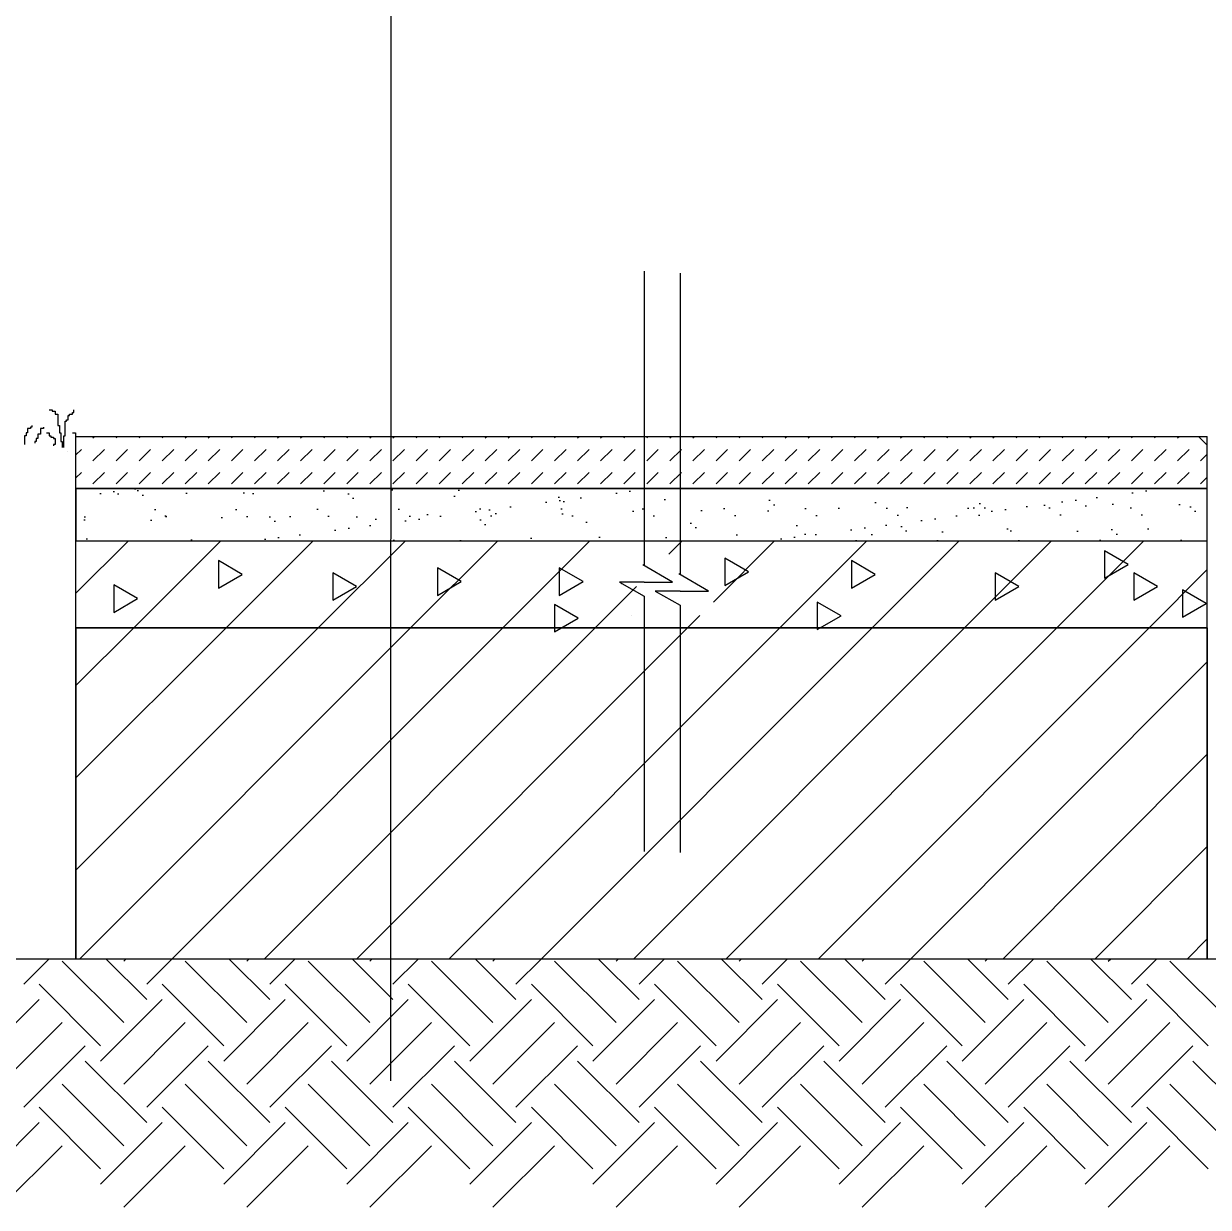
# Model space of a CAD drawing. Extents: x 109 to 4309, y -673 to 2245.
# Drawn here: x 1273 to 1953, y 579 to 1259 of the extents above; entities that cross this region are included whole.
import ezdxf

# ---------------------------------------------------------------- set-up
doc = ezdxf.new("R2010")
doc.units = 0
doc.header["$MEASUREMENT"] = 0
doc.layers.get('0').update_dxf_attribs({"linetype": 'CONTINUOUS'})
for name, color, linetype in [('LEVEL', 2, 'CONTINUOUS'), ('STAIR', 140, 'CONTINUOUS'), ('TEXT', 41, 'CONTINUOUS'), ('TREE', 3, 'CONTINUOUS')]:
    doc.layers.add(name, color=color, linetype=linetype)
pattern_1 = [(45, (0, 0), (-26.5165, 26.5165), [])]

msp = doc.modelspace()

# ---------------------------------------------------------------- hatches: boundary and pattern name
at = {"layer": 'STAIR'}
h = msp.add_hatch(dxfattribs=at)
h.set_pattern_fill('DASH', color=256, scale=75, angle=45, style=0)
h.paths.add_polyline_path([(1302.82, 1021.74), (1302.82, 991.74), (1952.82, 991.74), (1952.82, 1016.74), (1947.82, 1021.74)])
h = msp.add_hatch(dxfattribs=at)
h.set_pattern_fill('AR-SAND', color=256, scale=15, style=0)
h.paths.add_polyline_path([(1302.82, 961.74), (1952.82, 961.74), (1952.82, 991.74), (1302.82, 991.74)])
h = msp.add_hatch(dxfattribs=at)
h.set_pattern_fill('ANSI31,_O', color=256, scale=300)
h.set_pattern_definition(pattern_1)
h.paths.add_polyline_path([(1625.98, 911.74), (1625.98, 915.47), (1645.55, 925.24), (1611.3, 942.35), (1628.43, 957.02), (1628.43, 961.74), (1483.81, 961.74), (1483.78, 911.74)])
h.paths.add_polyline_path([(1952.82, 911.74), (1952.82, 961.74), (1643.43, 961.74), (1643.43, 950.11), (1638.23, 945.67), (1671.43, 925.09), (1649.91, 911.74)])
h.paths.add_polyline_path([(1302.82, 961.74), (1302.82, 911.74), (1483.78, 911.74), (1483.81, 961.74)])
h = msp.add_hatch(dxfattribs=at)
h.set_pattern_fill('ANSI31,_O', color=256, scale=300)
h.set_pattern_definition(pattern_1)
h.paths.add_polyline_path([(1302.82, 911.74), (1302.82, 721.74), (1952.82, 721.74), (1952.82, 911.74)])

# ---------------------------------------------------------------- linework, layer by layer
for p, q in [((1947.82, 1021.74), (1952.82, 1016.74)), ((1302.82, 911.74), (1952.82, 911.74)), ((1302.82, 911.74), (1302.82, 721.74)), ((1952.82, 911.74), (1952.82, 721.74))]:
    msp.add_line(p, q)
at = {"ltscale": 0.1}
msp.add_line((1302.82, 721.74), (1952.82, 721.74), dxfattribs=at)
at = {"layer": 'LEVEL'}
for p, q in [((1302.82, 1021.74), (1952.82, 1021.74)), ((1302.82, 721.74), (1302.82, 1021.74)), ((1952.82, 721.74), (1952.82, 1021.74)), ((1302.82, 991.74), (1952.82, 991.74)), ((1302.82, 961.74), (1952.82, 961.74)), ((802.82, 721.74), (1302.82, 721.74)), ((802.82, 721.74), (2419.1, 721.74))]:
    msp.add_line(p, q, dxfattribs=at)
for points in [[(1302.82, 961.74), (1952.82, 961.74), (1952.82, 991.74), (1302.82, 991.74)], [(1302.82, 721.74), (1952.82, 721.74), (1952.82, 911.74), (1302.82, 911.74)]]:
    msp.add_lwpolyline(points, close=True, dxfattribs=at)
at = {"layer": 'STAIR', "linetype": 'CONTINUOUS'}
for p, q in [((1629.34, 1116.53), (1629.34, 947.4)), ((1649.9, 1115.49), (1649.9, 942.31)), ((1645.59, 937.98), (1628.54, 947.86)), ((1666.15, 932.89), (1649.1, 942.77)), ((1629.34, 937.98), (1615.02, 937.98)), ((1615.02, 937.98), (1629.34, 929.89)), ((1629.34, 937.98), (1645.59, 937.98)), ((1649.9, 932.89), (1635.58, 932.89)), ((1635.58, 932.89), (1649.9, 924.8)), ((1649.9, 932.89), (1666.15, 932.89)), ((1629.34, 929.89), (1629.34, 783.32)), ((1649.9, 924.8), (1649.9, 782.8))]:
    msp.add_line(p, q, dxfattribs=at)
at = {"layer": 'STAIR'}
for p, q in [((1272.79, 707.11), (1287.42, 721.74)), ((1343.5, 698.27), (1320.03, 721.74)), ((1330.24, 720.37), (1331.62, 721.74)), ((1343.5, 707.11), (1358.13, 721.74)), ((1414.21, 698.27), (1390.74, 721.74)), ((1400.96, 720.37), (1402.33, 721.74)), ((1414.21, 707.11), (1428.84, 721.74)), ((1484.92, 698.27), (1461.45, 721.74)), ((1471.67, 720.37), (1473.04, 721.74)), ((1484.92, 707.11), (1499.55, 721.74)), ((1555.63, 698.27), (1532.17, 721.74)), ((1542.38, 720.37), (1543.75, 721.74)), ((1555.63, 707.11), (1570.27, 721.74)), ((1626.35, 698.27), (1602.88, 721.74)), ((1613.09, 720.37), (1614.46, 721.74)), ((1626.35, 707.11), (1640.98, 721.74)), ((1697.06, 698.27), (1673.59, 721.74)), ((1683.8, 720.37), (1685.17, 721.74)), ((1697.06, 707.11), (1711.69, 721.74)), ((1767.77, 698.27), (1744.3, 721.74)), ((1754.51, 720.37), (1755.88, 721.74)), ((1767.77, 707.11), (1782.4, 721.74)), ((1838.48, 698.27), (1815.01, 721.74)), ((1825.22, 720.37), (1826.59, 721.74)), ((1838.48, 707.11), (1853.11, 721.74)), ((1909.19, 698.27), (1885.72, 721.74)), ((1895.93, 720.37), (1897.3, 721.74)), ((1909.19, 707.11), (1923.82, 721.74)), ((1330.24, 685.01), (1294.89, 720.37)), ((1400.96, 685.01), (1365.6, 720.37)), ((1471.67, 685.01), (1436.31, 720.37)), ((1542.38, 685.01), (1507.02, 720.37)), ((1613.09, 685.01), (1577.73, 720.37)), ((1683.8, 685.01), (1648.44, 720.37)), ((1754.51, 685.01), (1719.15, 720.37)), ((1825.22, 685.01), (1789.86, 720.37)), ((1895.93, 685.01), (1860.57, 720.37)), ((1966.64, 685.01), (1931.29, 720.37)), ((1316.99, 671.75), (1281.63, 707.11)), ((1387.7, 671.75), (1352.34, 707.11)), ((1458.41, 671.75), (1423.05, 707.11)), ((1529.12, 671.75), (1493.76, 707.11)), ((1599.83, 671.75), (1564.47, 707.11)), ((1670.54, 671.75), (1635.18, 707.11)), ((1741.25, 671.75), (1705.9, 707.11)), ((1811.96, 671.75), (1776.61, 707.11)), ((1882.67, 671.75), (1847.32, 707.11)), ((1953.38, 671.75), (1918.03, 707.11)), ((1246.28, 662.91), (1281.63, 698.27)), ((1316.99, 662.91), (1352.34, 698.27)), ((1387.7, 662.91), (1423.05, 698.27)), ((1458.41, 662.91), (1493.76, 698.27)), ((1529.12, 662.91), (1564.47, 698.27)), ((1599.83, 662.91), (1635.18, 698.27)), ((1670.54, 662.91), (1705.9, 698.27)), ((1741.25, 662.91), (1776.61, 698.27)), ((1811.96, 662.91), (1847.32, 698.27)), ((1882.67, 662.91), (1918.03, 698.27)), ((1259.53, 649.65), (1294.89, 685.01)), ((1330.24, 649.65), (1365.6, 685.01)), ((1400.96, 649.65), (1436.31, 685.01)), ((1471.67, 649.65), (1507.02, 685.01)), ((1542.38, 649.65), (1577.73, 685.01)), ((1613.09, 649.65), (1648.44, 685.01)), ((1683.8, 649.65), (1719.15, 685.01)), ((1754.51, 649.65), (1789.86, 685.01)), ((1825.22, 649.65), (1860.57, 685.01)), ((1895.93, 649.65), (1931.29, 685.01)), ((1272.79, 636.4), (1308.15, 671.75)), ((1343.5, 636.4), (1378.86, 671.75)), ((1414.21, 636.4), (1449.57, 671.75)), ((1484.92, 636.4), (1520.28, 671.75)), ((1555.63, 636.4), (1590.99, 671.75)), ((1626.35, 636.4), (1661.7, 671.75)), ((1697.06, 636.4), (1732.41, 671.75)), ((1767.77, 636.4), (1803.12, 671.75)), ((1838.48, 636.4), (1873.83, 671.75)), ((1909.19, 636.4), (1944.54, 671.75)), ((1343.5, 627.56), (1308.15, 662.91)), ((1414.21, 627.56), (1378.86, 662.91)), ((1484.92, 627.56), (1449.57, 662.91)), ((1555.63, 627.56), (1520.28, 662.91)), ((1626.35, 627.56), (1590.99, 662.91)), ((1697.06, 627.56), (1661.7, 662.91)), ((1767.77, 627.56), (1732.41, 662.91)), ((1838.48, 627.56), (1803.12, 662.91)), ((1909.19, 627.56), (1873.83, 662.91)), ((1979.9, 627.56), (1944.54, 662.91)), ((1330.24, 614.3), (1294.89, 649.65)), ((1400.96, 614.3), (1365.6, 649.65)), ((1471.67, 614.3), (1436.31, 649.65)), ((1542.38, 614.3), (1507.02, 649.65)), ((1613.09, 614.3), (1577.73, 649.65)), ((1683.8, 614.3), (1648.44, 649.65)), ((1754.51, 614.3), (1719.15, 649.65)), ((1825.22, 614.3), (1789.86, 649.65)), ((1895.93, 614.3), (1860.57, 649.65)), ((1966.64, 614.3), (1931.29, 649.65)), ((1316.99, 601.04), (1281.63, 636.4)), ((1387.7, 601.04), (1352.34, 636.4)), ((1458.41, 601.04), (1423.05, 636.4)), ((1529.12, 601.04), (1493.76, 636.4)), ((1599.83, 601.04), (1564.47, 636.4)), ((1670.54, 601.04), (1635.18, 636.4)), ((1741.25, 601.04), (1705.9, 636.4)), ((1811.96, 601.04), (1776.61, 636.4)), ((1882.67, 601.04), (1847.32, 636.4)), ((1953.38, 601.04), (1918.03, 636.4)), ((1246.28, 592.2), (1281.63, 627.56)), ((1316.99, 592.2), (1352.34, 627.56)), ((1387.7, 592.2), (1423.05, 627.56)), ((1458.41, 592.2), (1493.76, 627.56)), ((1529.12, 592.2), (1564.47, 627.56)), ((1599.83, 592.2), (1635.18, 627.56)), ((1670.54, 592.2), (1705.9, 627.56)), ((1741.25, 592.2), (1776.61, 627.56)), ((1811.96, 592.2), (1847.32, 627.56)), ((1882.67, 592.2), (1918.03, 627.56)), ((1259.53, 578.94), (1294.89, 614.3)), ((1330.24, 578.94), (1365.6, 614.3)), ((1400.96, 578.94), (1436.31, 614.3)), ((1471.67, 578.94), (1507.02, 614.3)), ((1542.38, 578.94), (1577.73, 614.3)), ((1613.09, 578.94), (1648.44, 614.3)), ((1683.8, 578.94), (1719.15, 614.3)), ((1754.51, 578.94), (1789.86, 614.3)), ((1825.22, 578.94), (1860.57, 614.3)), ((1895.93, 578.94), (1931.29, 614.3))]:
    msp.add_line(p, q, dxfattribs=at)
at = {"layer": 'STAIR', "linetype": 'CONTINUOUS'}
for points in [[(1907.39, 948.07), (1893.77, 955.93), (1893.77, 940.2)], [(1398.34, 942.48), (1384.72, 950.34), (1384.72, 934.61)], [(1524.2, 938.29), (1510.58, 946.15), (1510.58, 930.42)], [(1594.13, 938.29), (1580.51, 946.15), (1580.51, 930.42)], [(1689.23, 943.88), (1675.6, 951.74), (1675.6, 936.01)], [(1761.95, 942.48), (1748.33, 950.34), (1748.33, 934.61)], [(1464.07, 935.49), (1450.45, 943.36), (1450.45, 927.63)], [(1844.46, 935.49), (1830.84, 943.36), (1830.84, 927.63)], [(1924.17, 935.49), (1910.55, 943.36), (1910.55, 927.63)], [(1338.21, 928.51), (1324.59, 936.37), (1324.59, 920.64)], [(1952.14, 925.71), (1938.52, 933.58), (1938.52, 917.85)], [(1742.37, 918.72), (1728.75, 926.59), (1728.75, 910.86)], [(1591.33, 917.33), (1577.71, 925.19), (1577.71, 909.46)]]:
    msp.add_lwpolyline(points, close=True, dxfattribs=at)
at = {"layer": 'TEXT'}
msp.add_line((1483.64, 651.49), (1484.14, 1554.54), dxfattribs=at)
at = {"layer": 'TREE', "linetype": 'CONTINUOUS'}
for p, q in [((1287.49, 1037.02), (1289.16, 1037.02)), ((1289.16, 1037.02), (1289.16, 1036.19)), ((1289.16, 1036.19), (1290.82, 1036.19)), ((1290.82, 1036.19), (1290.82, 1034.53)), ((1290.82, 1034.53), (1292.48, 1034.53)), ((1292.48, 1034.53), (1292.48, 1027.88)), ((1299.14, 1033.7), (1299.14, 1034.53)), ((1299.14, 1034.53), (1300.81, 1034.53)), ((1300.81, 1034.53), (1300.81, 1035.36)), ((1300.81, 1035.36), (1301.64, 1035.36)), ((1301.64, 1035.36), (1301.64, 1037.02)), ((1277.51, 1027.88), (1277.51, 1027.05)), ((1292.48, 1027.88), (1293.32, 1027.88)), ((1293.32, 1027.88), (1293.32, 1023.73)), ((1296.65, 1022.07), (1296.65, 1030.38)), ((1296.65, 1030.38), (1297.48, 1030.38)), ((1297.48, 1030.38), (1297.48, 1031.21)), ((1297.48, 1031.21), (1298.31, 1031.21)), ((1298.31, 1031.21), (1298.31, 1033.7)), ((1298.31, 1033.7), (1299.14, 1033.7)), ((1274.18, 1022.07), (1273.35, 1022.07)), ((1273.35, 1022.07), (1273.35, 1017.08)), ((1275.01, 1023.73), (1274.18, 1023.73)), ((1274.18, 1023.73), (1274.18, 1022.07)), ((1276.68, 1026.22), (1275.01, 1026.22)), ((1275.01, 1026.22), (1275.01, 1023.73)), ((1277.51, 1027.05), (1276.68, 1027.05)), ((1276.68, 1027.05), (1276.68, 1026.22)), ((1282.5, 1022.9), (1280.84, 1022.9)), ((1280.84, 1022.9), (1280.84, 1020.41)), ((1284.16, 1026.22), (1282.5, 1026.22)), ((1282.5, 1026.22), (1282.5, 1022.9)), ((1284.16, 1027.05), (1284.16, 1026.22)), ((1285.83, 1023.73), (1287.49, 1023.73)), ((1287.49, 1023.73), (1287.49, 1022.07)), ((1287.49, 1022.07), (1288.32, 1022.07)), ((1288.32, 1022.07), (1288.32, 1021.24)), ((1288.32, 1021.24), (1289.99, 1021.24)), ((1289.99, 1021.24), (1289.99, 1020.41)), ((1293.32, 1023.73), (1294.15, 1023.73)), ((1294.15, 1023.73), (1294.15, 1018.74)), ((1295.81, 1015.42), (1295.81, 1022.07)), ((1295.81, 1022.07), (1296.65, 1022.07)), ((1300.81, 1023.73), (1302.47, 1023.73)), ((1302.47, 1023.73), (1302.47, 1021.24)), ((1280, 1018.74), (1279.17, 1018.74)), ((1279.17, 1018.74), (1279.17, 1017.91)), ((1280.84, 1020.41), (1280, 1020.41)), ((1280, 1020.41), (1280, 1018.74)), ((1289.99, 1020.41), (1290.82, 1020.41)), ((1290.82, 1017.08), (1289.99, 1017.08)), ((1289.99, 1017.08), (1289.99, 1016.25)), ((1290.82, 1020.41), (1290.82, 1017.08)), ((1294.15, 1018.74), (1294.98, 1018.74)), ((1294.98, 1018.74), (1294.98, 1015.42)), ((1297.88, 1013.1), (1297.88, 1013.1)), ((1616.53, 936.61), (1616.53, 936.61)), ((1618.46, 928.89), (1618.46, 928.89)), ((1621.83, 918.92), (1621.83, 918.92))]:
    msp.add_line(p, q, dxfattribs=at)

doc.saveas('drawing.dxf')
